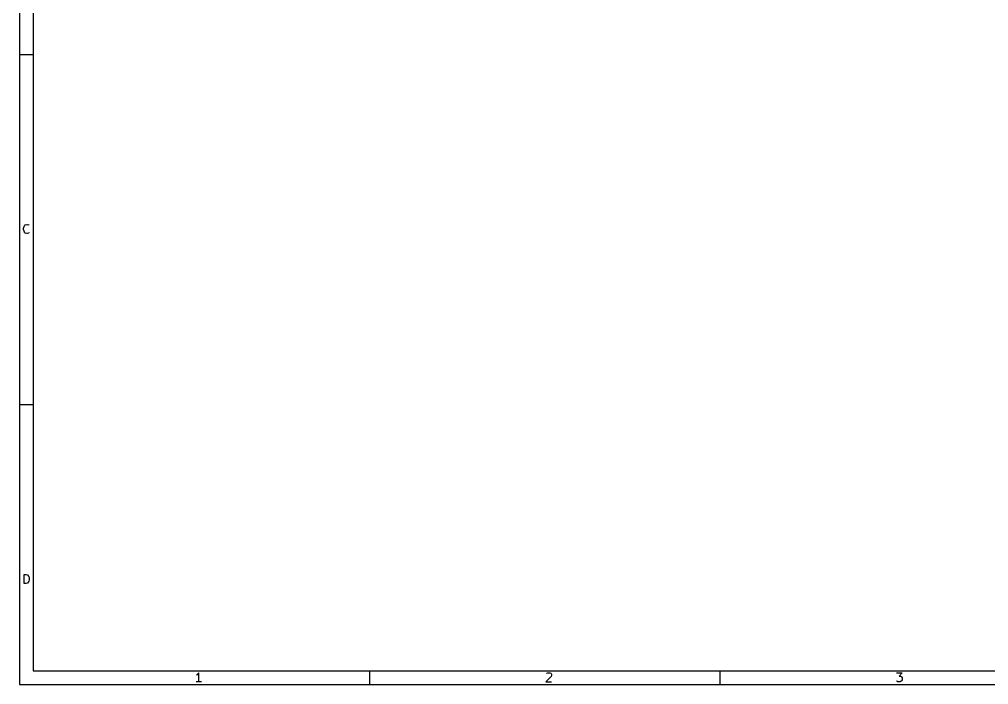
# Model space of a CAD drawing. Extents: x 10 to 287, y -200 to -10.
# Drawn here: x 10 to 148.3, y -200 to -105 of the extents above; entities that cross this region are included whole.
import ezdxf

# ---------------------------------------------------------------- set-up
doc = ezdxf.new("R2010")
doc.units = 0
doc.header["$MEASUREMENT"] = 0

msp = doc.modelspace()

# ---------------------------------------------------------------- linework, layer by layer
at = {"layer": 'Red 2'}
for p, q in [((10.0076, -10.0076), (10.0076, -200)), ((11.9888, -11.9888), (11.9888, -198.018)), ((10.0076, -110.007), (11.9888, -110.007)), ((10.6172, -134.823), (10.668, -134.595)), ((10.6172, -135.026), (10.6172, -134.823)), ((10.668, -135.255), (10.6172, -135.026)), ((10.668, -134.595), (10.7442, -134.468)), ((10.7442, -135.382), (10.668, -135.255)), ((10.7442, -134.468), (10.8458, -134.341)), ((10.8458, -135.509), (10.7442, -135.382)), ((10.8458, -134.341), (11.049, -134.29)), ((11.049, -135.585), (10.8458, -135.509)), ((11.049, -134.29), (11.176, -134.29)), ((11.176, -134.29), (11.3538, -134.341)), ((11.3538, -135.509), (11.176, -135.585)), ((11.3538, -134.341), (11.4046, -134.391)), ((11.4046, -135.458), (11.3538, -135.509)), ((11.176, -135.585), (11.049, -135.585)), ((10.0076, -159.995), (11.9888, -159.995)), ((10.668, -185.572), (10.668, -184.277)), ((10.668, -184.277), (10.9728, -184.277)), ((10.9728, -184.277), (11.176, -184.328)), ((11.176, -184.328), (11.2776, -184.455)), ((11.2776, -185.369), (11.176, -185.496)), ((11.2776, -184.455), (11.3538, -184.582)), ((11.3538, -185.242), (11.2776, -185.369)), ((11.3538, -184.582), (11.4046, -184.81)), ((11.4046, -185.014), (11.3538, -185.242)), ((11.4046, -184.81), (11.4046, -185.014)), ((10.9728, -185.572), (10.668, -185.572)), ((11.176, -185.496), (10.9728, -185.572)), ((11.9888, -198.018), (285.013, -198.018)), ((35.3822, -198.603), (35.2552, -198.653)), ((35.4838, -198.476), (35.3822, -198.603)), ((35.6108, -198.298), (35.4838, -198.476)), ((35.6108, -199.593), (35.6108, -198.298)), ((59.9948, -198.018), (59.9948, -200)), ((85.9028, -198.831), (85.1662, -199.593)), ((85.2424, -198.399), (85.2932, -198.349)), ((85.2932, -198.349), (85.4202, -198.298)), ((85.4202, -198.298), (85.725, -198.298)), ((85.725, -198.298), (85.852, -198.349)), ((85.852, -198.349), (85.9028, -198.399)), ((85.9028, -198.399), (85.979, -198.526)), ((85.979, -198.653), (85.9028, -198.831)), ((85.979, -198.526), (85.979, -198.653)), ((110.007, -198.018), (110.007, -200)), ((135.179, -198.298), (135.992, -198.298)), ((135.992, -198.298), (135.56, -198.78)), ((135.56, -198.78), (135.738, -198.78)), ((135.738, -198.78), (135.865, -198.831)), ((135.865, -198.831), (135.915, -198.907)), ((135.915, -198.907), (135.992, -199.034)), ((135.992, -199.034), (135.992, -199.339)), ((10.0076, -200), (286.995, -200)), ((35.9918, -199.593), (35.2552, -199.593)), ((85.1662, -199.593), (85.979, -199.593)), ((135.255, -199.517), (135.179, -199.466)), ((135.382, -199.593), (135.255, -199.517)), ((135.738, -199.593), (135.382, -199.593)), ((135.865, -199.517), (135.738, -199.593)), ((135.915, -199.466), (135.865, -199.517)), ((135.992, -199.339), (135.915, -199.466))]:
    msp.add_line(p, q, dxfattribs=at)

doc.saveas('drawing.dxf')
